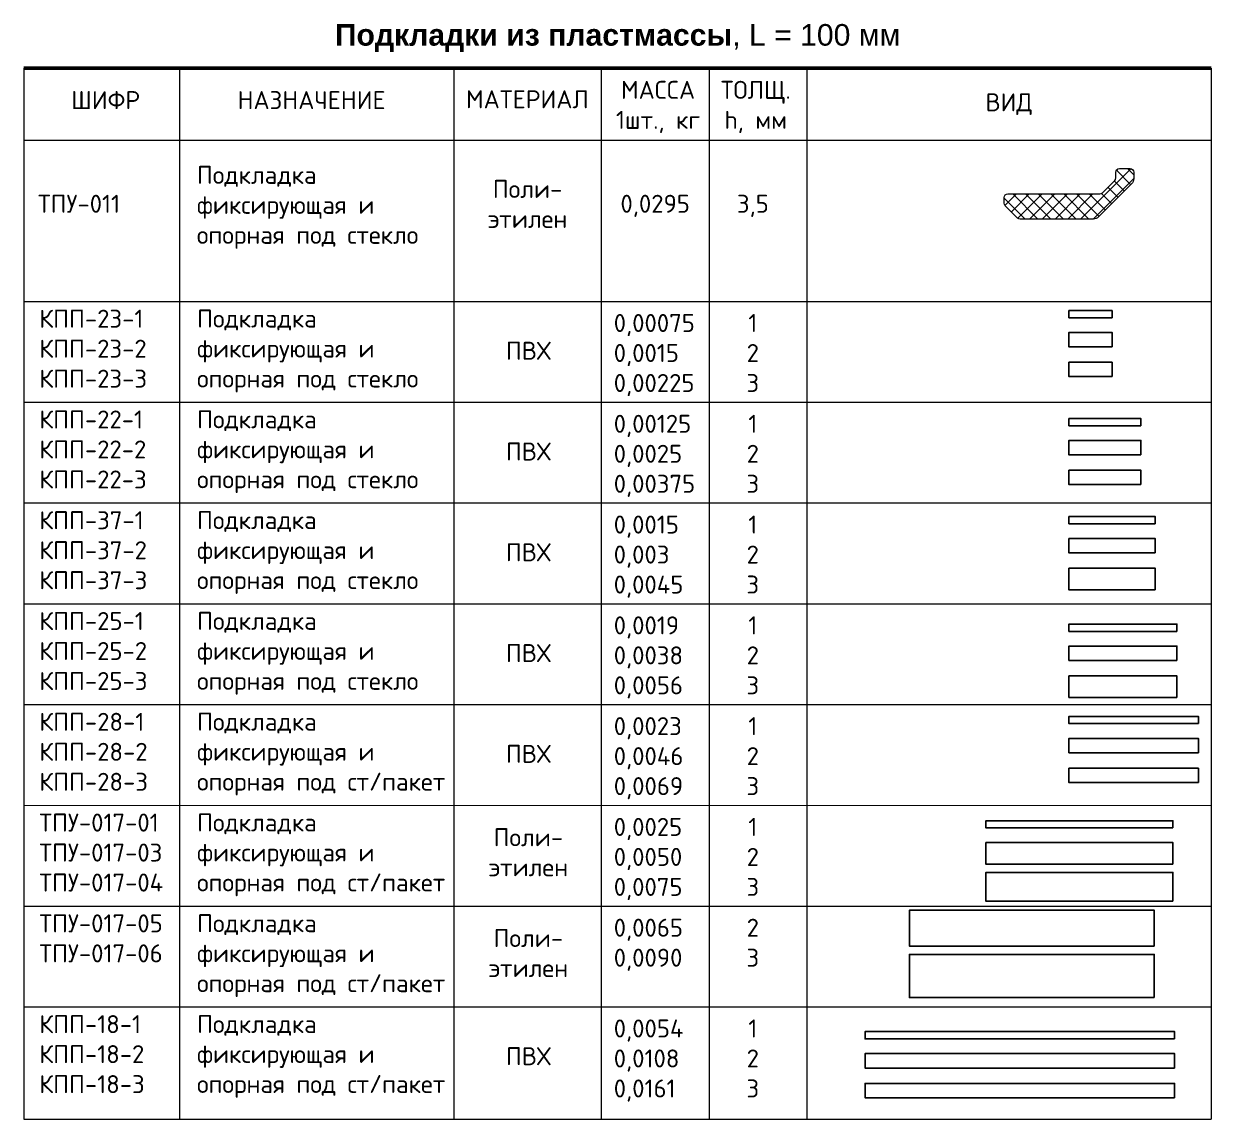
# Model space of a CAD drawing. Header units: millimetres. Extents: x 1744 to 18744, y -2272 to 2782.
# Drawn here: x 5469.3 to 5634.3, y 1588.9 to 1741.2 of the extents above; entities that cross this region are included whole.
import ezdxf

# ---------------------------------------------------------------- set-up
doc = ezdxf.new("R2010")
doc.units = ezdxf.units.MM
for name, color, linetype, lineweight in [('3', 1, 'Continuous', 20), ('Рамки', 1, 'Continuous', 15), ('Текстовый', 7, 'Continuous', 9), ('Уплотнители', 1, 'Continuous', 20), ('Штриховка', 1, 'Continuous', 5)]:
    doc.layers.add(name, color=color, linetype=linetype, lineweight=lineweight)
doc.styles.add('Каталожный', font='isocpeur.ttf', dxfattribs={"height": 2.5})

# ---------------------------------------------------------------- blocks, each defined once
blk = doc.blocks.new('ТПУ-011')
at = {"layer": 'Штриховка', "lineweight": 5}
h = blk.add_hatch(dxfattribs=at)
h.set_pattern_fill('ANSI37', color=256, scale=10, angle=180, style=0)
h.set_pattern_definition([(225, (-4751.2556, 2335.0921), (0.88388348, -0.88388348), []), (315, (-4751.2556, 2335.0921), (0.88388348, 0.88388348), [])])
edge = h.paths.add_edge_path()
edge.add_arc((7.03, 4.11), 0.5, 90, 180, ccw=False)
edge.add_line((7.03, 4.61), (8.53, 4.61))
edge.add_arc((8.53, 4.11), 0.5, 0, 90, ccw=False)
edge.add_line((9.03, 4.11), (9.03, 3.19))
edge.add_arc((8.03, 3.19), 1, -45, 0, ccw=False)
edge.add_line((8.73, 2.49), (4.15, -2.1))
edge.add_arc((3.44, -1.39), 1, 270, 315, ccw=False)
edge.add_line((3.44, -2.39), (-6.76, -2.39))
edge.add_arc((-6.76, -1.89), 0.5, 225, 270, ccw=False)
edge.add_line((-7.12, -2.25), (-8.82, -0.54))
edge.add_arc((-8.47, -0.18), 0.5, 180, 225, ccw=False)
edge.add_line((-8.97, -0.18), (-8.97, 0.61))
edge.add_arc((-8.47, 0.61), 0.5, 90, 180, ccw=False)
edge.add_line((-8.47, 1.11), (4.32, 1.11))
edge.add_arc((4.32, 1.61), 0.5, 270, 315)
edge.add_line((4.67, 1.25), (6.38, 2.96))
edge.add_arc((6.03, 3.32), 0.5, 315, 360)
edge.add_line((6.53, 3.32), (6.53, 4.11))
at = {"layer": 'Уплотнители'}
blk.add_lwpolyline([(6.53, 4.11, -0.414214), (7.03, 4.61), (8.53, 4.61, -0.414214), (9.03, 4.11), (9.03, 3.19, -0.198912), (8.73, 2.49), (4.15, -2.1, -0.198912), (3.44, -2.39), (-6.76, -2.39, -0.198912), (-7.12, -2.25), (-8.82, -0.54, -0.198912), (-8.97, -0.18), (-8.97, 0.61, -0.414214), (-8.47, 1.11), (4.32, 1.11, 0.198912), (4.67, 1.25), (6.38, 2.96, 0.198912), (6.53, 3.32)], format="xyb", close=True, dxfattribs=at)
blk = doc.blocks.new('КПП-23-1')
at = {"color": 254, "true_color": 0xcecce6}
blk.add_lwpolyline([(3, -0.5), (-3, -0.5), (-3, 0.5), (3, 0.5)], close=True, dxfattribs=at)
blk = doc.blocks.new('КПП-23-2')
at = {"color": 254, "true_color": 0xcecce6}
blk.add_lwpolyline([(3, -1), (-3, -1), (-3, 1), (3, 1)], close=True, dxfattribs=at)
blk = doc.blocks.new('КПП-23-3')
at = {"color": 254, "true_color": 0xcecce6}
blk.add_lwpolyline([(3, -1), (-3, -1), (-3, 1), (3, 1)], close=True, dxfattribs=at)
blk = doc.blocks.new('КПП-22-1')
at = {"color": 254, "true_color": 0xcecce6}
blk.add_lwpolyline([(5, -0.5), (-5, -0.5), (-5, 0.5), (5, 0.5)], close=True, dxfattribs=at)
blk = doc.blocks.new('КПП-22-2')
at = {"color": 254, "true_color": 0xcecce6}
blk.add_lwpolyline([(5, -1), (-5, -1), (-5, 1), (5, 1)], close=True, dxfattribs=at)
blk = doc.blocks.new('КПП-22-3')
at = {"color": 254, "true_color": 0xcecce6}
blk.add_lwpolyline([(5, -1), (-5, -1), (-5, 1), (5, 1)], close=True, dxfattribs=at)
blk = doc.blocks.new('КПП-37-1')
at = {"color": 254, "true_color": 0xcecce6}
blk.add_lwpolyline([(6, -0.5), (-6, -0.5), (-6, 0.5), (6, 0.5)], close=True, dxfattribs=at)
blk = doc.blocks.new('КПП-37-2')
at = {"color": 254, "true_color": 0xcecce6}
blk.add_lwpolyline([(6, -1), (-6, -1), (-6, 1), (6, 1)], close=True, dxfattribs=at)
blk = doc.blocks.new('КПП-37-3')
at = {"color": 254, "true_color": 0xcecce6}
blk.add_lwpolyline([(6, -2), (-6, -2), (-6, 1), (6, 1)], close=True, dxfattribs=at)
blk = doc.blocks.new('КПП-25-1')
at = {"color": 254, "true_color": 0xcecce6}
blk.add_lwpolyline([(7.5, -0.5), (-7.5, -0.5), (-7.5, 0.5), (7.5, 0.5)], close=True, dxfattribs=at)
blk = doc.blocks.new('КПП-25-2')
at = {"color": 254, "true_color": 0xcecce6}
blk.add_lwpolyline([(7.5, -1), (-7.5, -1), (-7.5, 1), (7.5, 1)], close=True, dxfattribs=at)
blk = doc.blocks.new('КПП-25-3')
at = {"color": 254, "true_color": 0xcecce6}
blk.add_lwpolyline([(7.5, -2), (-7.5, -2), (-7.5, 1), (7.5, 1)], close=True, dxfattribs=at)
blk = doc.blocks.new('КПП-28-1')
at = {"color": 252, "true_color": 0x939598}
blk.add_lwpolyline([(9, -0.5), (-9, -0.5), (-9, 0.5), (9, 0.5)], close=True, dxfattribs=at)
blk = doc.blocks.new('КПП-28-2')
at = {"color": 252, "true_color": 0x939598}
blk.add_lwpolyline([(9, -1), (-9, -1), (-9, 1), (9, 1)], close=True, dxfattribs=at)
blk = doc.blocks.new('КПП-28-3')
at = {"color": 252, "true_color": 0x939598}
blk.add_lwpolyline([(9, -1), (-9, -1), (-9, 1), (9, 1)], close=True, dxfattribs=at)
blk = doc.blocks.new('ТПУ-017-01')
at = {"color": 252, "true_color": 0x939598}
blk.add_lwpolyline([(13, -0.5), (-13, -0.5), (-13, 0.5), (13, 0.5)], close=True, dxfattribs=at)
blk = doc.blocks.new('ТПУ-017-03')
at = {"color": 252, "true_color": 0x939598}
blk.add_lwpolyline([(13, -1.5), (-13, -1.5), (-13, 1.5), (13, 1.5)], close=True, dxfattribs=at)
blk = doc.blocks.new('ТПУ-017-04')
at = {"color": 252, "true_color": 0x939598}
blk.add_lwpolyline([(13, -2), (-13, -2), (-13, 2), (13, 2)], close=True, dxfattribs=at)
blk = doc.blocks.new('ТПУ-017-05')
at = {"color": 252, "true_color": 0x939598}
blk.add_lwpolyline([(21, -2.5), (-13, -2.5), (-13, 2.5), (21, 2.5)], close=True, dxfattribs=at)
blk = doc.blocks.new('ТПУ-017-06')
at = {"color": 252, "true_color": 0x939598}
blk.add_lwpolyline([(21, -3), (-13, -3), (-13, 3), (21, 3)], close=True, dxfattribs=at)
blk = doc.blocks.new('КПП-18-1')
at = {"color": 254, "true_color": 0xcecce6}
blk.add_lwpolyline([(21.5, -0.5), (-21.5, -0.5), (-21.5, 0.5), (21.5, 0.5)], close=True, dxfattribs=at)
blk = doc.blocks.new('КПП-18-2')
at = {"color": 254, "true_color": 0xcecce6}
blk.add_lwpolyline([(21.5, -1), (-21.5, -1), (-21.5, 1), (21.5, 1)], close=True, dxfattribs=at)
blk = doc.blocks.new('КПП-18-3')
at = {"color": 254, "true_color": 0xcecce6}
blk.add_lwpolyline([(21.5, -1), (-21.5, -1), (-21.5, 1), (21.5, 1)], close=True, dxfattribs=at)

msp = doc.modelspace()

# ---------------------------------------------------------------- linework, layer by layer
at = {"linetype": 'Continuous', "lineweight": 50}
msp.add_line((5469.288, 1734.989, 0.081), (5634.288, 1734.994, 0.114), dxfattribs=at)
at = {"layer": '3', "color": 0, "linetype": 'Continuous'}
msp.add_line((5469.288, 1724.989, -764.663), (5634.288, 1724.989, 0.081), dxfattribs=at)
at = {"layer": 'Рамки', "linetype": 'Continuous'}
for p, q in [((5469.279, 1734.989, 0.081), (5469.288, 1588.924, 0.081)), ((5490.914, 1734.991, 0.081), (5490.923, 1588.924, 0.081)), ((5529.016, 1734.993, 0.081), (5529.026, 1588.925, 0.081)), ((5549.507, 1734.99, 0.081), (5549.517, 1588.925, 0.081)), ((5564.507, 1734.99, 0.081), (5564.517, 1588.925, 0.081)), ((5578.084, 1734.99, 0.081), (5578.093, 1588.925, 0.081)), ((5634.279, 1734.994, 0.081), (5634.288, 1588.925, 0.081)), ((5469.28, 1702.571, 0.081), (5634.288, 1702.572, 0.081)), ((5469.281, 1688.566, 0.081), (5634.289, 1688.567, 0.081)), ((5469.281, 1674.561, 0.081), (5634.289, 1674.562, 0.081)), ((5469.274, 1660.556, 0.081), (5634.282, 1660.557, 0.081)), ((5469.281, 1646.552, 0.081), (5634.289, 1646.552, 0.081)), ((5469.281, 1632.547, 0.081), (5634.289, 1632.548, 0.081)), ((5469.281, 1618.542, 0.081), (5634.289, 1618.543, 0.081)), ((5469.281, 1604.537, 0.081), (5634.289, 1604.538, 0.081)), ((5469.281, 1588.924, 0.081), (5634.289, 1588.925, 0.081))]:
    msp.add_line(p, q, dxfattribs=at)

# ---------------------------------------------------------------- block references
for name, p in [('ТПУ-011', (5614.492, 1716.413, -26.662)), ('КПП-23-1', (5617.51, 1700.811)), ('КПП-23-2', (5617.51, 1697.261)), ('КПП-23-3', (5617.51, 1693.121)), ('КПП-22-1', (5619.51, 1685.803)), ('КПП-22-2', (5619.51, 1682.253)), ('КПП-22-3', (5619.51, 1678.113)), ('КПП-37-1', (5620.51, 1672.172)), ('КПП-37-2', (5620.51, 1668.622)), ('КПП-37-3', (5620.51, 1664.482)), ('КПП-25-1', (5622.01, 1657.227)), ('КПП-25-2', (5622.01, 1653.677)), ('КПП-25-3', (5622.01, 1649.537)), ('КПП-28-1', (5623.51, 1644.399)), ('КПП-28-2', (5623.51, 1640.849)), ('КПП-28-3', (5623.51, 1636.709)), ('ТПУ-017-01', (5615.966, 1629.911)), ('ТПУ-017-03', (5615.966, 1625.861)), ('ТПУ-017-04', (5615.966, 1621.221)), ('ТПУ-017-05', (5605.358, 1615.477)), ('ТПУ-017-06', (5605.358, 1608.837)), ('КПП-18-1', (5607.685, 1600.596)), ('КПП-18-2', (5607.685, 1597.045)), ('КПП-18-3', (5607.685, 1592.905))]:
    msp.add_blockref(name, p)

# ---------------------------------------------------------------- texts
at = {"layer": 'Текстовый', "color": 1, "linetype": 'Continuous', "style": 'Каталожный'}
for s, insert, char_height, width, attachment_point in [('\\pxqc;{\\fArial|b1|i0|c204|p34;\\C256;Подкладки из пластмассы\\fArial|b0|i0|c204|p34;, L = 100 мм }', (5469.288, 1741.115), 3, 165, 1), ('\\pxqc;МАССА\\P1шт., кг', (5548.414, 1733.223, 0.081), 2.5, 18, 1), ('\\pxqc;ТОЛЩ.\\Ph, мм', (5561.991, 1733.223, 0.081), 2.5, 18, 1), ('\\pxqc;ШИФР', (5469.288, 1731.799, 0.081), 2.5, 22.72496, 1), ('\\pxqc;НАЗНАЧЕНИЕ', (5490.933, 1731.8, 0.081), 2.5, 36.67929, 1), ('\\pxqc;МАТЕРИАЛ', (5529.017, 1731.915, 0.081), 2.5, 20.4905, 1), ('\\pxqc;ВИД', (5606.186, 1729.989, 0.081), 2.5, 56.20339, 5), ('\\pxql;Подкладка фиксирующая и опорная под стекло', (5493.334, 1721.404, 0.081), 2.5, 34.90204, 1), ('\\pxqc;Поли-\\Pэтилен', (5539.284, 1719.453, 0.081), 2.5, 20.46562, 2), ('\\pxql;ТПУ-011', (5471.234, 1717.395, 0.081), 2.5, 15.84446, 1), ('\\pxqc;0,0295', (5557.016, 1717.395, 0.081), 2.5, 15, 2), ('\\pxqc;3,5', (5570.593, 1717.395, 0.081), 2.5, 15, 2), ('\\pxql;КПП-23-1\\PКПП-23-2\\PКПП-23-3', (5471.432, 1701.423, 0.081), 2.5, 19.54374, 1), ('\\pxql;Подкладка фиксирующая и опорная под стекло', (5493.354, 1701.445, 0.081), 2.5, 34.90204, 1), ('\\pxql;0,00075\\P0,0015\\P0,00225', (5551.255, 1700.822, 0.081), 2.5, 19.54374, 1), ('\\pxqc;1\\P2\\P3', (5563.087, 1700.822, 0.081), 2.5, 15, 1), ('\\pxqc;ПВХ', (5539.392, 1696.967, 0.081), 2.5, 20.64323, 2), ('\\pxql;КПП-22-1\\PКПП-22-2\\PКПП-22-3', (5471.432, 1687.418, 0.081), 2.5, 19.54374, 1), ('\\pxql;Подкладка фиксирующая и опорная под стекло', (5493.354, 1687.44, 0.081), 2.5, 34.90204, 1), ('\\pxql;0,00125\\P0,0025\\P0,00375', (5551.255, 1686.817, 0.081), 2.5, 19.54374, 1), ('\\pxqc;1\\P2\\P3', (5563.087, 1686.817, 0.081), 2.5, 15, 1), ('\\pxqc;ПВХ', (5539.392, 1682.962, 0.081), 2.5, 20.64323, 2), ('\\pxql;КПП-37-1\\PКПП-37-2\\PКПП-37-3', (5471.425, 1673.413, 0.081), 2.5, 19.54374, 1), ('\\pxql;Подкладка фиксирующая и опорная под стекло', (5493.347, 1673.435, 0.081), 2.5, 34.90204, 1), ('\\pxql;0,0015\\P0,003\\P0,0045', (5551.249, 1672.813, 0.081), 2.5, 19.54374, 1), ('\\pxqc;1\\P2\\P3', (5563.08, 1672.813, 0.081), 2.5, 15, 1), ('\\pxqc;ПВХ', (5539.386, 1668.957, 0.081), 2.5, 20.64323, 2), ('\\pxql;КПП-25-1\\PКПП-25-2\\PКПП-25-3', (5471.432, 1659.409, 0.081), 2.5, 19.54374, 1), ('\\pxql;Подкладка фиксирующая и опорная под стекло', (5493.354, 1659.431, 0.081), 2.5, 34.90204, 1), ('\\pxql;0,0019\\P0,0038\\P0,0056', (5551.255, 1658.808, 0.081), 2.5, 19.54374, 1), ('\\pxqc;1\\P2\\P3', (5563.087, 1658.808, 0.081), 2.5, 15, 1), ('\\pxqc;ПВХ', (5539.392, 1654.952, 0.081), 2.5, 20.64323, 2), ('\\pxql;КПП-28-1\\PКПП-28-2\\PКПП-28-3', (5471.432, 1645.404, 0.081), 2.5, 19.54374, 1), ('\\pxql;Подкладка фиксирующая и опорная под ст/пакет', (5493.354, 1645.426, 0.081), 2.5, 34.90204, 1), ('\\pxql;0,0023\\P0,0046\\P0,0069', (5551.256, 1644.803, 0.081), 2.5, 19.54374, 1), ('\\pxqc;1\\P2\\P3', (5563.087, 1644.803, 0.081), 2.5, 15, 1), ('\\pxqc;ПВХ', (5539.392, 1640.948, 0.081), 2.5, 20.64323, 2), ('\\pxql;ТПУ-017-01\\PТПУ-017-03\\PТПУ-017-04', (5471.432, 1631.399, 0.081), 2.5, 19.54374, 1), ('\\pxql;Подкладка фиксирующая и опорная под ст/пакет', (5493.355, 1631.421, 0.081), 2.5, 34.90204, 1), ('\\pxql;0,0025\\P0,0050\\P0,0075', (5551.256, 1630.798, 0.081), 2.5, 19.54374, 1), ('\\pxqc;1\\P2\\P3', (5563.087, 1630.798, 0.081), 2.5, 15, 1), ('\\pxqc;Поли-\\Pэтилен', (5539.393, 1629.36, 0.081), 2.5, 20.64323, 2), ('\\pxql;ТПУ-017-05\\PТПУ-017-06', (5471.432, 1617.394, 0.081), 2.5, 19.54374, 1), ('\\pxql;Подкладка фиксирующая и опорная под ст/пакет', (5493.356, 1617.416, 0.081), 2.5, 34.90204, 1), ('\\pxql;0,0065\\P0,0090', (5551.256, 1616.793, 0.081), 2.5, 19.54374, 1), ('\\pxqc;2\\P3', (5563.087, 1616.793, 0.081), 2.5, 15, 1), ('\\pxqc;Поли-\\Pэтилен', (5539.393, 1615.355, 0.081), 2.5, 20.64323, 2), ('\\pxql;КПП-18-1\\PКПП-18-2\\PКПП-18-3', (5471.432, 1603.389, 0.081), 2.5, 19.54374, 1), ('\\pxql;Подкладка фиксирующая и опорная под ст/пакет', (5493.356, 1603.411, 0.081), 2.5, 34.90204, 1), ('\\pxql;0,0054\\P0,0108\\P0,0161', (5551.256, 1602.789, 0.081), 2.5, 19.54374, 1), ('\\pxqc;1\\P2\\P3', (5563.087, 1602.789, 0.081), 2.5, 15, 1), ('\\pxqc;ПВХ', (5539.393, 1598.933, 0.081), 2.5, 20.64323, 2)]:
    msp.add_mtext(s, dxfattribs=dict(at, insert=insert, char_height=char_height, width=width, attachment_point=attachment_point))

doc.saveas('drawing.dxf')
